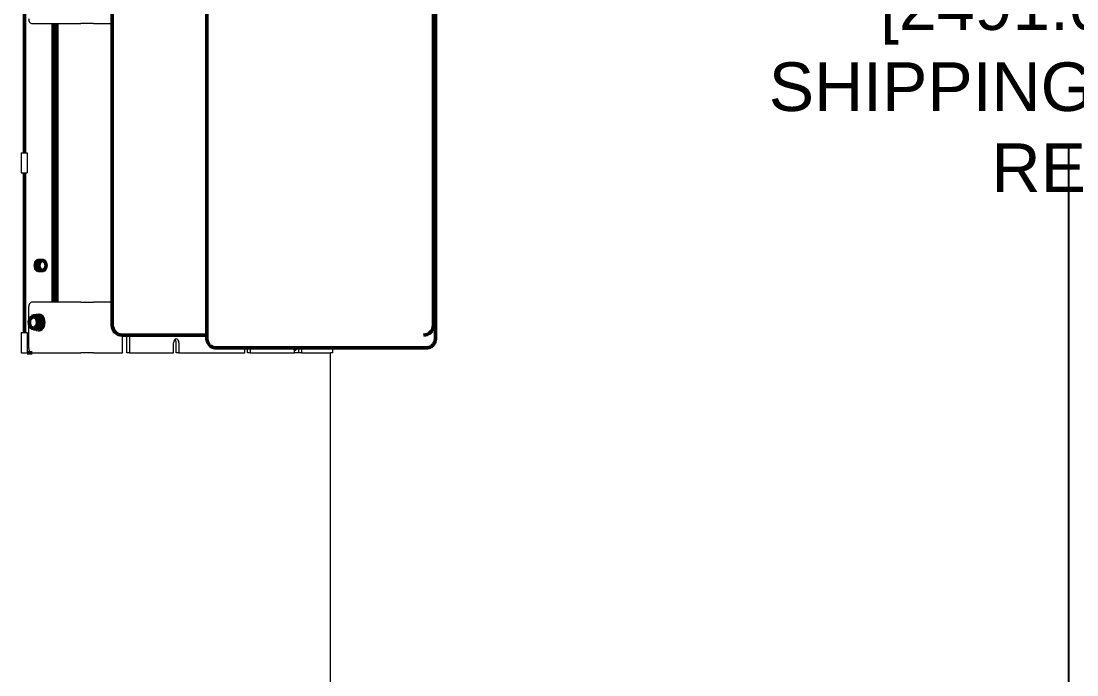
# Model space of a CAD drawing. Header units: inches. Extents: x 20 to 536, y 8 to 344.
# Drawn here: x 285.2 to 337.3, y 68.5 to 100.7 of the extents above; entities that cross this region are included whole.
import ezdxf

# ---------------------------------------------------------------- set-up
doc = ezdxf.new("R2010")
doc.units = ezdxf.units.IN
doc.header["$LTSCALE"] = 16
doc.header["$MEASUREMENT"] = 0
doc.layers.add('Dimension (ANSI)', color=7, linetype='Continuous', lineweight=25)
doc.layers.add('Visible (ANSI)', color=7, linetype='Continuous', lineweight=50)
doc.styles.add('Standard D-E', font='arial.ttf')
doc.dimstyles.new('in [mm] D-E NeptuneBenson', dxfattribs={"dimscale": 16, "dimtxt": 0.15, "dimasz": 0.098425, "dimexe": 0.125, "dimexo": 0.063, "dimgap": 0.031496, "dimtad": 0, "dimtih": 1, "dimtoh": 1, "dimdec": 4, "dimrnd": 1e-08, "dimzin": 3, "dimdsep": 46, "dimlunit": 5, "dimtxsty": 'Standard D-E', "dimcen": 0.09, "dimdle": 0.393701, "dimclrd": 256, "dimclre": 256, "dimclrt": 256, "dimadec": 1, "dimazin": 1, "dimtfac": 1, "dimtofl": 0, "dimtmove": 0, "dimatfit": 3, "dimfxl": 1, "dimfrac": 1, "dimtolj": 1, "dimtzin": 4, "dimlwd": -1, "dimlwe": -1, "dimarcsym": 0})

# ---------------------------------------------------------------- blocks, each defined once
blk = doc.blocks.new('*D25')
at = {"layer": 'Defpoints', "color": 0, "transparency": 16777216}
for p in [(336.905, 144.01), (416.113, 144.01), (390.911, 45.678)]:
    blk.add_point(p, dxfattribs=at)
at = {"layer": 'Dimension (ANSI)', "transparency": 16777216}
for p, q in [((415.105, 144.01), (334.905, 144.01)), ((336.905, 142.435), (336.905, 111.916)), ((336.905, 47.253), (336.905, 94.55)), ((389.903, 45.678), (334.905, 45.678))]:
    blk.add_line(p, q, dxfattribs=at)
for points in [[(336.642, 142.435), (337.167, 142.435), (336.905, 144.01)], [(336.642, 47.253), (337.167, 47.253), (336.905, 45.678)]]:
    blk.add_solid(points, dxfattribs=at)
at = {"layer": 'Dimension (ANSI)', "transparency": 16777216, "char_height": 2.4, "attachment_point": 5, "style": 'Standard D-E'}
for s, insert in [('\\A1; \\fArial|b0|i0;98{\\H1x;\\S5#16;} in', (336.905, 106.187)), ('\\A1;[2491.0 mm]{\\P\\fArial|b0|i0;SHIPPING HEIGHT\\P\\fArial|b0|i0;REF.}', (336.905, 97.504))]:
    blk.add_mtext(s, dxfattribs=dict(at, insert=insert))

msp = doc.modelspace()

# ---------------------------------------------------------------- linework, layer by layer
at = {"layer": 'Visible (ANSI)'}
for p, q in [((285.38277, 102.12565), (285.38277, 94.24565)), ((294.379, 101.86565), (294.379, 85.11565)), ((305.66238, 101.86565), (305.66238, 85.11565)), ((289.70959, 101.24065), (289.70959, 85.74065)), ((305.55883, 85.74065), (305.55883, 101.24065)), ((286.79699, 86.86565), (286.79699, 100.61565)), ((286.97376, 100.61565), (286.97376, 86.86565)), ((285.38277, 93.24565), (285.38277, 85.36565)), ((286.08988, 88.92815), (286.26666, 88.92815)), ((286.26666, 88.42815), (286.08988, 88.42815)), ((285.93971, 86.18638), (285.80331, 86.18638)), ((285.93971, 86.18638), (286.0466, 86.12748)), ((286.15349, 86.06859), (286.01709, 86.06859)), ((286.0466, 86.12748), (286.15349, 86.06859)), ((286.15349, 86.06859), (286.17087, 85.90823)), ((286.00923, 85.54493), (285.87283, 85.54493)), ((286.09874, 85.6464), (286.00923, 85.54493)), ((286.18825, 85.74786), (286.05185, 85.74786)), ((286.18825, 85.74786), (286.09874, 85.6464)), ((286.17087, 85.90823), (286.18825, 85.74786)), ((290.20959, 85.24065), (294.379, 85.24065)), ((294.80578, 84.61565), (294.98256, 84.61565)), ((294.98256, 84.61565), (305.23561, 84.61565)), ((285.51536, 84.36565), (285.76163, 84.36565))]:
    msp.add_line(p, q, dxfattribs=at)
at = {"layer": 'Visible (ANSI)', "linetype": 'Continuous', "lineweight": 18}
for p, q in [((285.76163, 100.61565), (288.16711, 100.61565)), ((288.78583, 100.61565), (288.16711, 100.61565)), ((288.78583, 100.61565), (289.70959, 100.61565)), ((285.21567, 94.24565), (285.51536, 94.24565)), ((285.21567, 94.24565), (285.21567, 93.24565)), ((285.51536, 94.24565), (285.51536, 93.24565)), ((285.21567, 93.24565), (285.51536, 93.24565)), ((285.58486, 86.61565), (285.58486, 84.61565)), ((288.16711, 86.86565), (285.76163, 86.86565)), ((288.16711, 86.86565), (288.78583, 86.86565)), ((289.70959, 86.86565), (288.78583, 86.86565)), ((286.05862, 86.20565), (285.99215, 86.20565)), ((286.05862, 86.27165), (286.11519, 86.27165)), ((286.22248, 85.96313), (286.18075, 85.95408)), ((286.18371, 85.94032), (286.28894, 85.96313)), ((286.28894, 85.96313), (286.22248, 85.96313)), ((286.05862, 85.52565), (285.99215, 85.52565)), ((286.05862, 85.45965), (286.11519, 85.45965)), ((286.19082, 85.86117), (286.23255, 85.87021)), ((286.29901, 85.87021), (286.23255, 85.87021)), ((285.21567, 85.36565), (285.51536, 85.36565)), ((285.21567, 85.36565), (285.21567, 84.36565)), ((285.51536, 85.36565), (285.51536, 84.36565)), ((290.20948, 84.36565), (290.20948, 85.24065)), ((290.43046, 84.36565), (290.43046, 85.24065)), ((290.56304, 85.24065), (290.56304, 84.36565)), ((292.73562, 84.36565), (292.73562, 84.86565)), ((292.86821, 84.36565), (292.86821, 84.86565)), ((293.00079, 84.86565), (293.00079, 84.36565)), ((296.25702, 84.36565), (296.25702, 84.61565)), ((296.3896, 84.36565), (296.3896, 84.61565)), ((296.52218, 84.61565), (296.52218, 84.36565)), ((298.69477, 84.36565), (298.69477, 84.61565)), ((298.91574, 84.36565), (298.91574, 84.61565)), ((299.04832, 84.61565), (299.04832, 84.36565)), ((300.60012, 84.36565), (300.60012, 84.61565)), ((285.21567, 84.36565), (285.51536, 84.36565)), ((285.76163, 84.36565), (288.16711, 84.36565)), ((288.78583, 84.36565), (288.16711, 84.36565)), ((288.78583, 84.36565), (290.20948, 84.36565)), ((290.56304, 84.36565), (290.43046, 84.36565)), ((290.56304, 84.36565), (292.73562, 84.36565)), ((293.00079, 84.36565), (292.86821, 84.36565)), ((293.00079, 84.36565), (296.25702, 84.36565)), ((296.52218, 84.36565), (296.3896, 84.36565)), ((296.52218, 84.36565), (298.69477, 84.36565)), ((298.91574, 84.36565), (298.69477, 84.36565)), ((299.04832, 84.36565), (298.91574, 84.36565)), ((299.04832, 84.36565), (300.47198, 84.36565)), ((300.46467, 84.36565), (300.46467, 57.86565)), ((300.60012, 84.36565), (300.47198, 84.36565))]:
    msp.add_line(p, q, dxfattribs=at)
at = {"layer": 'Visible (ANSI)'}
for centre, start, end in [((290.20959, 85.74065), 180, 270), ((305.05883, 85.74065), 270, 0)]:
    msp.add_arc(centre, 0.5, start, end, dxfattribs=at)
at = {"layer": 'Visible (ANSI)', "linetype": 'Continuous', "lineweight": 18}
for centre, major_axis, start_param, end_param in [((285.76163, 100.86565), (0, -0.25), 4.71238898, 6.28318531), ((285.76163, 86.61565), (0, 0.25), 0, 1.57079633), ((286.05862, 85.86565), (0, -0.406), 5.62313926, 10.084824), ((285.99215, 85.86565), (0, 0.34), 5.0031577, 6.62151627), ((286.05862, 85.86565), (0, 0.34), 5.0031577, 6.28318531), ((286.11519, 85.86565), (0, -0.406), 0, 3.14159267), ((286.05862, 85.86565), (0, 0.203), 4.70239692, 5.09812546), ((285.99215, 85.86565), (0, -0.34), 5.94485434, 7.8673916), ((286.05862, 85.86565), (0, -0.34), 0, 1.58420629), ((292.86821, 84.86565), (0, 0.1875), 4.71238898, 7.85398163), ((292.73562, 84.86565), (0, 0.1875), 4.71238898, 5.75958653), ((285.76163, 84.61565), (0, -0.25), 4.71238898, 6.28318531)]:
    msp.add_ellipse(centre, major_axis=major_axis, ratio=0.70710678, start_param=start_param, end_param=end_param, dxfattribs=at)
at = {"layer": 'Visible (ANSI)'}
for centre, major_axis, start_param, end_param in [((286.08988, 88.67815), (0, -0.25), 3.14159265, 6.28318531), ((286.26666, 88.67815), (0, 0.25), 0, 3.14159265), ((286.26666, 88.67815), (0, 0.25), 3.14159265, 6.28318531), ((285.82032, 85.86565), (0, -0.281), 3.81728077, 4.86447832), ((285.82032, 85.86565), (0, 0.281), 5.91167587, 6.95887343), ((285.82032, 85.86565), (0, 0.281), 4.86447832, 5.91167587), ((285.99215, 85.86565), (0, 0.281), 5.65681173, 6.16654002), ((285.99215, 85.86565), (0, -0.281), 1.30033318, 2.14543816), ((285.82032, 85.86565), (0, -0.281), 4.86447832, 5.91167587), ((285.82032, 85.86565), (0, -0.281), 5.91167587, 6.95887343), ((285.82032, 85.86565), (0, 0.281), 3.81728077, 4.86447832), ((285.99215, 85.86565), (0, -0.281), 0.34049746, 1.01087878), ((298.46425, 84.86565), (0, 0.5), 3.85181187, 4.1887902)]:
    msp.add_ellipse(centre, major_axis=major_axis, ratio=0.70710678, start_param=start_param, end_param=end_param, dxfattribs=at)
for points in [[(285.62392, 85.82308), (285.61585, 85.89751), (285.62428, 85.98344)], [(285.62428, 85.98344), (285.65451, 86.03782), (285.69605, 86.08491)], [(285.69605, 86.08491), (285.73759, 86.132), (285.80331, 86.18638)], [(285.80331, 86.18638), (285.84284, 86.15482), (285.89245, 86.12748)], [(285.89245, 86.12748), (285.94206, 86.10015), (286.01709, 86.06859)], [(286.01709, 86.06859), (286.00866, 85.98265), (286.01672, 85.90823)], [(285.65905, 85.66272), (285.63198, 85.74866), (285.62392, 85.82308)], [(285.74819, 85.60382), (285.69858, 85.63116), (285.65905, 85.66272)], [(285.87283, 85.54493), (285.7978, 85.57649), (285.74819, 85.60382)], [(285.94459, 85.6464), (285.90305, 85.5993), (285.87283, 85.54493)], [(286.05185, 85.74786), (285.98614, 85.69349), (285.94459, 85.6464)], [(286.01672, 85.90823), (286.02479, 85.8338), (286.05185, 85.74786)]]:
    msp.add_rational_spline(points, [1, 1.0379548493, 1], degree=2, dxfattribs=at)
for points, knots in [([(294.379, 85.11565), (294.379, 85.07096), (294.38393, 85.02626), (294.40408, 84.93857), (294.41929, 84.89555), (294.4615, 84.81338), (294.48855, 84.77414), (294.55689, 84.70393), (294.59845, 84.67293), (294.68692, 84.63228), (294.73171, 84.62016), (294.78701, 84.61601), (294.7964, 84.61565), (294.80578, 84.61565)], [3.14159265, 3.14159265, 3.14159265, 3.14159265, 3.45575192, 3.45575192, 3.76991118, 3.76991118, 4.08407045, 4.08407045, 4.39822972, 4.39822972, 4.6592944, 4.6592944, 4.71238898, 4.71238898, 4.71238898, 4.71238898]), ([(305.66238, 85.11565), (305.66238, 85.07096), (305.65746, 85.02626), (305.63731, 84.93857), (305.6221, 84.89555), (305.57989, 84.81338), (305.55284, 84.77414), (305.4845, 84.70393), (305.44293, 84.67293), (305.35447, 84.63228), (305.30968, 84.62016), (305.25438, 84.61601), (305.24499, 84.61565), (305.23561, 84.61565)], [0, 0, 0, 0, 0.31415927, 0.31415927, 0.62831853, 0.62831853, 0.9424778, 0.9424778, 1.25663706, 1.25663706, 1.51770175, 1.51770175, 1.57079633, 1.57079633, 1.57079633, 1.57079633])]:
    msp.add_open_spline(points, degree=3, knots=knots, dxfattribs=at)

# ---------------------------------------------------------------- dimensions: what is measured, and where the dimension line sits
at = {"layer": 'Dimension (ANSI)'}
dim = msp.add_linear_dim(base=(336.904721, 144.009798), p1=(390.911041, 45.678154), p2=(416.112922, 144.009798), angle=90, text=' \\fArial|b0|i0;<> in\\X[2491.0 mm]{\\P\\fArial|b0|i0;SHIPPING HEIGHT\\P\\fArial|b0|i0;REF.}', dimstyle='in [mm] D-E NeptuneBenson', override={"dimgap": 0.031496, "dimdec": 4, "dimpost": '', "dimtol": 0, "dimlim": 0, "dimtp": 0, "dimtm": 0, "dimtdec": 2, "dimatfit": 1}, dxfattribs=at)
dim.commit()
dim.dimension.update_dxf_attribs({"geometry": '*D25', "text_midpoint": (336.904721, 103.232832), "dimtype": 160})

doc.saveas('drawing.dxf')
